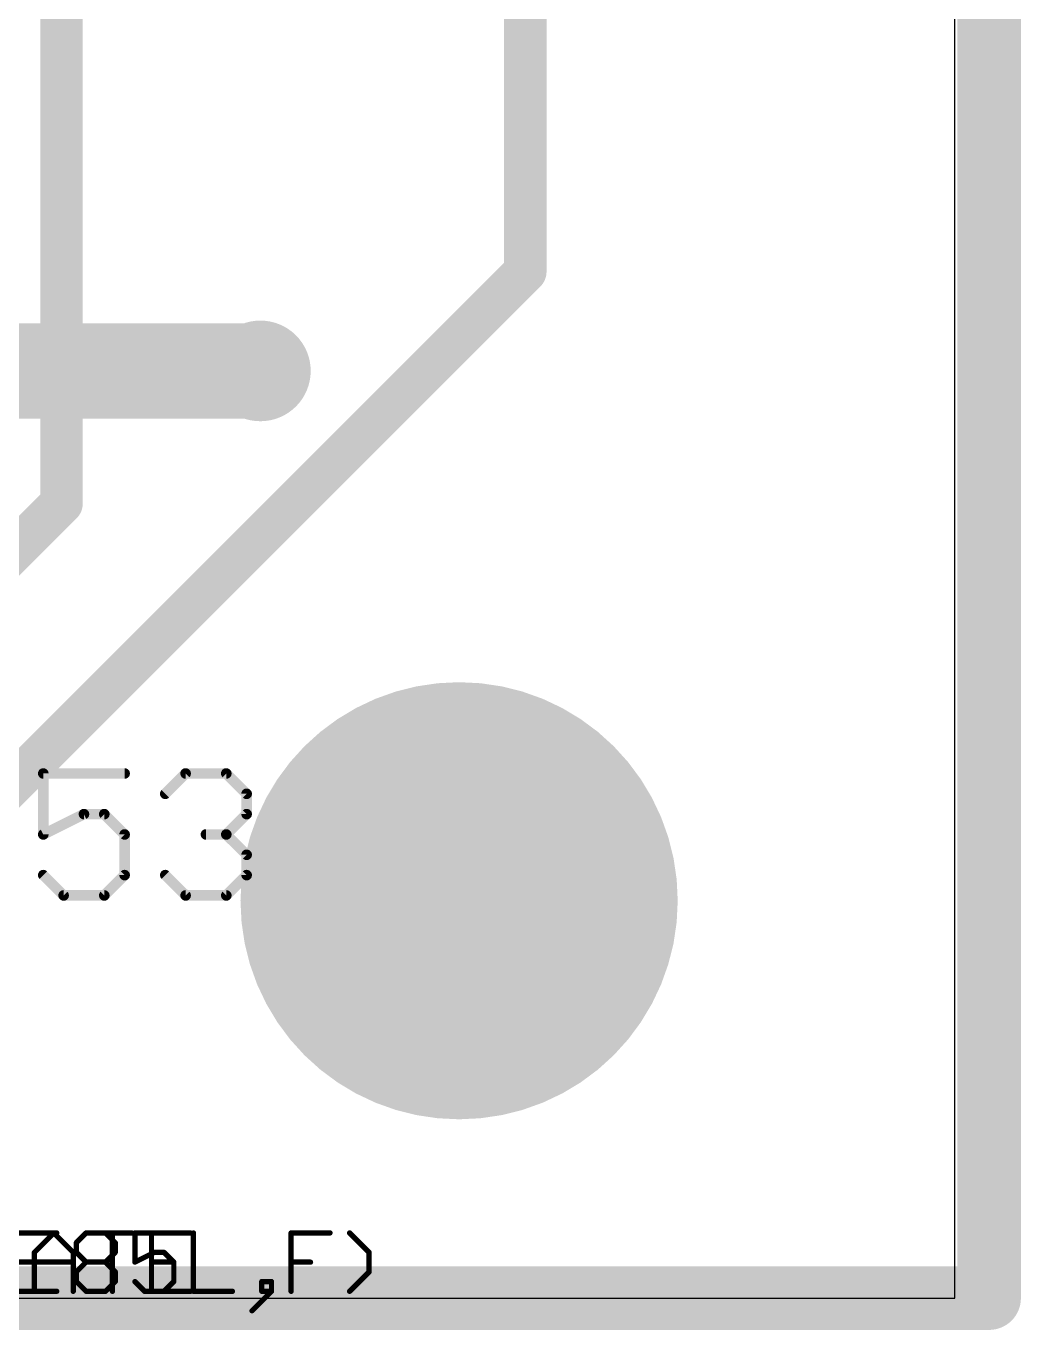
# Model space of a CAD drawing. Extents: x -0.3 to 57.5, y -11.6 to 53.6.
# Drawn here: x 47.92 to 57.45, y -0.3 to 12.2 of the extents above; entities that cross this region are included whole.
import ezdxf

# ---------------------------------------------------------------- set-up
doc = ezdxf.new("R2010")
doc.units = 0
for name, color, linetype in [('1', 14, 'CONTINUOUS'), ('16', 174, 'CONTINUOUS'), ('18', 94, 'CONTINUOUS'), ('20', 178, 'CONTINUOUS'), ('27', 251, 'CONTINUOUS')]:
    doc.layers.add(name, color=color, linetype=linetype)

# ---------------------------------------------------------------- blocks, each defined once
blk = doc.blocks.new('ROUNDV')
at = {"const_width": 0.5}
blk.add_lwpolyline([(0, -0.25, 1), (0, 0.25, 1), (0, -0.25)], format="xyb", dxfattribs=at)

msp = doc.modelspace()

# ---------------------------------------------------------------- linework, layer by layer
at = {"layer": '1', "const_width": 0.4064}
for points in [[(57.15, 0), (57.15, 53.34)], [(52.705, 9.8425), (52.705, 17.145)], [(48.26, 15.815), (48.26, 7.62)], [(47.625, 4.7625), (52.705, 9.8425)], [(48.26, 7.62), (46.0375, 5.3975)], [(0, 0), (57.15, 0)]]:
    msp.add_lwpolyline(points, dxfattribs=at)
at = {"layer": '1', "const_width": 0.2032}
for points in [[(52.7768, 9.7707, 1), (52.6332, 9.9143)], [(52.6034, 9.8425, 1), (52.8066, 9.8425)], [(48.3318, 7.5482, 1), (48.1882, 7.6918)], [(48.1584, 7.62, 1), (48.3616, 7.62)], [(57.15, -0.1016, 1), (57.15, 0.1016)], [(57.0484, 0, 1), (57.2516, 0)]]:
    msp.add_lwpolyline(points, format="xyb", dxfattribs=at)
at = {"layer": '16'}
for points, const_width in [([(57.15, 53.34), (57.15, 0)], 0.6096), ([(50.165, 8.89), (46.99, 8.89)], 0.9144), ([(57.15, 0), (0, 0)], 0.6096)]:
    msp.add_lwpolyline(points, dxfattribs=dict(at, const_width=const_width))
for points, const_width in [([(50.165, 8.6614, 1), (50.165, 9.1186)], 0.4572), ([(57.15, -0.1524, 1), (57.15, 0.1524)], 0.3048), ([(56.9976, 0, 1), (57.3024, 0)], 0.3048)]:
    msp.add_lwpolyline(points, format="xyb", dxfattribs=dict(at, const_width=const_width))
at = {"layer": '20'}
for p, q in [((56.82, 0), (56.82, 53.33)), ((0, 0), (56.82, 0))]:
    msp.add_line(p, q, dxfattribs=at)
at = {"layer": '27'}
for points, const_width in [([(48.864, 5.0302), (48.0844, 5.0302)], 0.1016), ([(48.0844, 5.0302), (48.0844, 4.4455)], 0.1016), ([(49.2538, 4.8353), (49.4487, 5.0302)], 0.1016), ([(49.4487, 5.0302), (49.8385, 5.0302)], 0.1016), ([(49.8385, 5.0302), (50.0334, 4.8353)], 0.1016), ([(50.0334, 4.8353), (50.0334, 4.6404)], 0.1016), ([(48.0844, 4.4455), (48.4742, 4.6404)], 0.1016), ([(48.4742, 4.6404), (48.6691, 4.6404)], 0.1016), ([(48.6691, 4.6404), (48.864, 4.4455)], 0.1016), ([(50.0334, 4.6404), (49.8385, 4.4455)], 0.1016), ([(48.864, 4.4455), (48.864, 4.0557)], 0.1016), ([(49.8385, 4.4455), (49.6436, 4.4455)], 0.1016), ([(49.8385, 4.4455), (50.0334, 4.2506)], 0.1016), ([(50.0334, 4.2506), (50.0334, 4.0557)], 0.1016), ([(48.2793, 3.8608), (48.0844, 4.0557)], 0.1016), ([(48.864, 4.0557), (48.6691, 3.8608)], 0.1016), ([(49.4487, 3.8608), (49.2538, 4.0557)], 0.1016), ([(50.0334, 4.0557), (49.8385, 3.8608)], 0.1016), ([(48.6691, 3.8608), (48.2793, 3.8608)], 0.1016), ([(49.8385, 3.8608), (49.4487, 3.8608)], 0.1016), ([(48.2129, 0.6247), (47.8401, 0.6247)], 0.0508), ([(47.999, 0.4383), (48.1854, 0.6247)], 0.0508), ([(48.1854, 0.6247), (48.3718, 0.4383)], 0.0508), ([(48.4014, 0.5315), (48.4946, 0.6247)], 0.0508), ([(48.4946, 0.6247), (48.681, 0.6247)], 0.0508), ([(48.5603, 0.6247), (48.9331, 0.6247)], 0.0508), ([(48.681, 0.6247), (48.7742, 0.5315)], 0.0508), ([(48.7467, 0.0654), (48.7467, 0.6247)], 0.0508), ([(49.3356, 0.6247), (48.9627, 0.6247)], 0.0508), ([(48.9627, 0.6247), (48.9627, 0.345)], 0.0508), ([(49.4944, 0.6247), (49.1216, 0.6247)], 0.0508), ([(49.1216, 0.6247), (49.1216, 0.0654)], 0.0508), ([(49.524, 0.6247), (49.524, 0.0654)], 0.0508), ([(50.4595, 0.0654), (50.4595, 0.6247)], 0.0508), ([(50.4595, 0.6247), (50.8324, 0.6247)], 0.0508), ([(51.2073, 0.4383), (51.0208, 0.6247)], 0.0508), ([(48.4014, 0.4383), (48.4014, 0.5315)], 0.0508), ([(48.7742, 0.5315), (48.7742, 0.4383)], 0.0508), ([(47.999, 0.0654), (47.999, 0.4383)], 0.0508), ([(48.3718, 0.4383), (48.3718, 0.0654)], 0.0508), ([(48.4946, 0.345), (48.4014, 0.4383)], 0.0508), ([(48.7742, 0.4383), (48.681, 0.345)], 0.0508), ([(48.9627, 0.345), (49.1491, 0.4383)], 0.0508), ([(49.1491, 0.4383), (49.2423, 0.4383)], 0.0508), ([(49.2423, 0.4383), (49.3356, 0.345)], 0.0508), ([(51.2073, 0.2518), (51.2073, 0.4383)], 0.0508), ([(47.8401, 0.345), (48.0265, 0.345)], 0.0508), ([(47.999, 0.345), (48.3718, 0.345)], 0.0508), ([(48.4014, 0.2518), (48.4946, 0.345)], 0.0508), ([(48.4014, 0.1586), (48.4014, 0.2518)], 0.0508), ([(48.4946, 0.345), (48.681, 0.345)], 0.0508), ([(48.681, 0.345), (48.7742, 0.2518)], 0.0508), ([(48.7742, 0.2518), (48.7742, 0.1586)], 0.0508), ([(49.1216, 0.345), (49.308, 0.345)], 0.0508), ([(49.3356, 0.345), (49.3356, 0.1586)], 0.0508), ([(50.4595, 0.345), (50.6459, 0.345)], 0.0508), ([(51.0208, 0.0654), (51.2073, 0.2518)], 0.0508), ([(48.4946, 0.0654), (48.4014, 0.1586)], 0.0508), ([(48.7742, 0.1586), (48.681, 0.0654)], 0.0508), ([(49.0559, 0.0654), (48.9627, 0.1586)], 0.0508), ([(49.3356, 0.1586), (49.2423, 0.0654)], 0.0508), ([(50.2717, 0.1586), (50.1785, 0.1586)], 0.0508), ([(50.1785, 0.1586), (50.1785, 0.0654)], 0.0508), ([(50.2717, 0.0654), (50.2717, 0.1586)], 0.0508), ([(47.8401, 0.0654), (48.2129, 0.0654)], 0.0508), ([(48.681, 0.0654), (48.4946, 0.0654)], 0.0508), ([(49.2423, 0.0654), (49.0559, 0.0654)], 0.0508), ([(49.1216, 0.0654), (49.4944, 0.0654)], 0.0508), ([(49.524, 0.0654), (49.8969, 0.0654)], 0.0508), ([(50.0853, -0.121), (50.2717, 0.0654)], 0.0508), ([(50.1785, 0.0654), (50.2717, 0.0654)], 0.0508)]:
    msp.add_lwpolyline(points, dxfattribs=dict(at, const_width=const_width))
for points, const_width in [([(48.0844, 5.0556, 1), (48.0844, 5.0048)], 0.0508), ([(48.1098, 5.0302, 1), (48.059, 5.0302)], 0.0508), ([(48.864, 5.0048, 1), (48.864, 5.0556)], 0.0508), ([(49.4487, 5.0556, 1), (49.4487, 5.0048)], 0.0508), ([(49.4666, 5.0122, 1), (49.4307, 5.0482)], 0.0508), ([(49.8564, 5.0482, 1), (49.8205, 5.0122)], 0.0508), ([(49.8385, 5.0048, 1), (49.8385, 5.0556)], 0.0508), ([(49.2358, 4.8533, 1), (49.2717, 4.8173)], 0.0508), ([(50.0588, 4.8353, 1), (50.008, 4.8353)], 0.0508), ([(50.0154, 4.8173, 1), (50.0513, 4.8533)], 0.0508), ([(48.4742, 4.6658, 1), (48.4742, 4.615)], 0.0508), ([(48.4855, 4.6177, 1), (48.4628, 4.6631)], 0.0508), ([(48.687, 4.6584, 1), (48.6511, 4.6224)], 0.0508), ([(48.6691, 4.615, 1), (48.6691, 4.6658)], 0.0508), ([(50.008, 4.6404, 1), (50.0588, 4.6404)], 0.0508), ([(50.0513, 4.6224, 1), (50.0154, 4.6584)], 0.0508), ([(48.073, 4.4682, 1), (48.0957, 4.4228)], 0.0508), ([(48.059, 4.4455, 1), (48.1098, 4.4455)], 0.0508), ([(48.8894, 4.4455, 1), (48.8386, 4.4455)], 0.0508), ([(48.846, 4.4275, 1), (48.8819, 4.4635)], 0.0508), ([(49.6436, 4.4709, 1), (49.6436, 4.4201)], 0.0508), ([(49.8564, 4.4635, 1), (49.8205, 4.4275)], 0.0508), ([(49.8205, 4.4635, 1), (49.8564, 4.4275)], 0.0508), ([(49.8385, 4.4201, 1), (49.8385, 4.4709)], 0.0508), ([(50.0588, 4.2506, 1), (50.008, 4.2506)], 0.0508), ([(50.0154, 4.2326, 1), (50.0513, 4.2686)], 0.0508), ([(48.1023, 4.0737, 1), (48.0664, 4.0377)], 0.0508), ([(48.8386, 4.0557, 1), (48.8894, 4.0557)], 0.0508), ([(48.8819, 4.0377, 1), (48.846, 4.0737)], 0.0508), ([(49.2717, 4.0737, 1), (49.2358, 4.0377)], 0.0508), ([(50.008, 4.0557, 1), (50.0588, 4.0557)], 0.0508), ([(50.0513, 4.0377, 1), (50.0154, 4.0737)], 0.0508), ([(48.2793, 3.8862, 1), (48.2793, 3.8354)], 0.0508), ([(48.2613, 3.8428, 1), (48.2972, 3.8788)], 0.0508), ([(48.6511, 3.8788, 1), (48.687, 3.8428)], 0.0508), ([(48.6691, 3.8354, 1), (48.6691, 3.8862)], 0.0508), ([(49.4487, 3.8862, 1), (49.4487, 3.8354)], 0.0508), ([(49.4307, 3.8428, 1), (49.4666, 3.8788)], 0.0508), ([(49.8205, 3.8788, 1), (49.8564, 3.8428)], 0.0508), ([(49.8385, 3.8354, 1), (49.8385, 3.8862)], 0.0508), ([(48.1944, 0.6337, 1), (48.1764, 0.6157)], 0.0254), ([(48.1944, 0.6157, 1), (48.1764, 0.6337)], 0.0254), ([(48.2129, 0.612, 1), (48.2129, 0.6374)], 0.0254), ([(48.4946, 0.6374, 1), (48.4946, 0.612)], 0.0254), ([(48.5036, 0.6157, 1), (48.4856, 0.6337)], 0.0254), ([(48.5603, 0.6374, 1), (48.5603, 0.612)], 0.0254), ([(48.69, 0.6337, 1), (48.672, 0.6157)], 0.0254), ([(48.681, 0.612, 1), (48.681, 0.6374)], 0.0254), ([(48.7594, 0.6247, 1), (48.734, 0.6247)], 0.0254), ([(48.9331, 0.612, 1), (48.9331, 0.6374)], 0.0254), ([(48.9627, 0.6374, 1), (48.9627, 0.612)], 0.0254), ([(48.9754, 0.6247, 1), (48.95, 0.6247)], 0.0254), ([(49.1216, 0.6374, 1), (49.1216, 0.612)], 0.0254), ([(49.1343, 0.6247, 1), (49.1089, 0.6247)], 0.0254), ([(49.3356, 0.612, 1), (49.3356, 0.6374)], 0.0254), ([(49.4944, 0.612, 1), (49.4944, 0.6374)], 0.0254), ([(49.5367, 0.6247, 1), (49.5113, 0.6247)], 0.0254), ([(50.4722, 0.6247, 1), (50.4468, 0.6247)], 0.0254), ([(50.4595, 0.6374, 1), (50.4595, 0.612)], 0.0254), ([(50.8324, 0.612, 1), (50.8324, 0.6374)], 0.0254), ([(51.0298, 0.6337, 1), (51.0119, 0.6157)], 0.0254), ([(48.4141, 0.5315, 1), (48.3887, 0.5315)], 0.0254), ([(48.3924, 0.5404, 1), (48.4104, 0.5225)], 0.0254), ([(48.7869, 0.5315, 1), (48.7615, 0.5315)], 0.0254), ([(48.7653, 0.5225, 1), (48.7832, 0.5404)], 0.0254), ([(48.0117, 0.4383, 1), (47.9863, 0.4383)], 0.0254), ([(47.99, 0.4472, 1), (48.0079, 0.4293)], 0.0254), ([(48.3845, 0.4383, 1), (48.3591, 0.4383)], 0.0254), ([(48.3628, 0.4293, 1), (48.3808, 0.4472)], 0.0254), ([(48.4104, 0.4472, 1), (48.3924, 0.4293)], 0.0254), ([(48.3887, 0.4383, 1), (48.4141, 0.4383)], 0.0254), ([(48.7615, 0.4383, 1), (48.7869, 0.4383)], 0.0254), ([(48.7832, 0.4293, 1), (48.7653, 0.4472)], 0.0254), ([(49.1491, 0.451, 1), (49.1491, 0.4256)], 0.0254), ([(49.1548, 0.4269, 1), (49.1434, 0.4496)], 0.0254), ([(49.2513, 0.4472, 1), (49.2334, 0.4293)], 0.0254), ([(49.2423, 0.4256, 1), (49.2423, 0.451)], 0.0254), ([(51.22, 0.4383, 1), (51.1946, 0.4383)], 0.0254), ([(51.1983, 0.4293, 1), (51.2162, 0.4472)], 0.0254), ([(47.999, 0.3577, 1), (47.999, 0.3323)], 0.0254), ([(48.0265, 0.3323, 1), (48.0265, 0.3577)], 0.0254), ([(48.3718, 0.3323, 1), (48.3718, 0.3577)], 0.0254), ([(48.4141, 0.2518, 1), (48.3887, 0.2518)], 0.0254), ([(48.3924, 0.2608, 1), (48.4104, 0.2428)], 0.0254), ([(48.4946, 0.3577, 1), (48.4946, 0.3323)], 0.0254), ([(48.5036, 0.3361, 1), (48.4856, 0.354)], 0.0254), ([(48.4856, 0.3361, 1), (48.5036, 0.354)], 0.0254), ([(48.69, 0.354, 1), (48.672, 0.3361)], 0.0254), ([(48.672, 0.354, 1), (48.69, 0.3361)], 0.0254), ([(48.681, 0.3323, 1), (48.681, 0.3577)], 0.0254), ([(48.7869, 0.2518, 1), (48.7615, 0.2518)], 0.0254), ([(48.7653, 0.2428, 1), (48.7832, 0.2608)], 0.0254), ([(48.957, 0.3564, 1), (48.9684, 0.3337)], 0.0254), ([(48.95, 0.345, 1), (48.9754, 0.345)], 0.0254), ([(49.1216, 0.3577, 1), (49.1216, 0.3323)], 0.0254), ([(49.308, 0.3323, 1), (49.308, 0.3577)], 0.0254), ([(49.3483, 0.345, 1), (49.3229, 0.345)], 0.0254), ([(49.3266, 0.3361, 1), (49.3445, 0.354)], 0.0254), ([(50.4595, 0.3577, 1), (50.4595, 0.3323)], 0.0254), ([(50.6459, 0.3323, 1), (50.6459, 0.3577)], 0.0254), ([(51.1946, 0.2518, 1), (51.22, 0.2518)], 0.0254), ([(51.2162, 0.2428, 1), (51.1983, 0.2608)], 0.0254), ([(48.4104, 0.1676, 1), (48.3924, 0.1496)], 0.0254), ([(48.3887, 0.1586, 1), (48.4141, 0.1586)], 0.0254), ([(48.7615, 0.1586, 1), (48.7869, 0.1586)], 0.0254), ([(48.7832, 0.1496, 1), (48.7653, 0.1676)], 0.0254), ([(48.9717, 0.1676, 1), (48.9537, 0.1496)], 0.0254), ([(49.3229, 0.1586, 1), (49.3483, 0.1586)], 0.0254), ([(49.3445, 0.1496, 1), (49.3266, 0.1676)], 0.0254), ([(50.1785, 0.1713, 1), (50.1785, 0.1459)], 0.0254), ([(50.1912, 0.1586, 1), (50.1658, 0.1586)], 0.0254), ([(50.2844, 0.1586, 1), (50.259, 0.1586)], 0.0254), ([(50.2717, 0.1459, 1), (50.2717, 0.1713)], 0.0254), ([(47.9863, 0.0654, 1), (48.0117, 0.0654)], 0.0254), ([(48.2129, 0.0527, 1), (48.2129, 0.0781)], 0.0254), ([(48.3591, 0.0654, 1), (48.3845, 0.0654)], 0.0254), ([(48.4946, 0.0781, 1), (48.4946, 0.0527)], 0.0254), ([(48.4856, 0.0564, 1), (48.5036, 0.0744)], 0.0254), ([(48.672, 0.0744, 1), (48.69, 0.0564)], 0.0254), ([(48.681, 0.0527, 1), (48.681, 0.0781)], 0.0254), ([(48.734, 0.0654, 1), (48.7594, 0.0654)], 0.0254), ([(49.0559, 0.0781, 1), (49.0559, 0.0527)], 0.0254), ([(49.0469, 0.0564, 1), (49.0649, 0.0744)], 0.0254), ([(49.1216, 0.0781, 1), (49.1216, 0.0527)], 0.0254), ([(49.1089, 0.0654, 1), (49.1343, 0.0654)], 0.0254), ([(49.2334, 0.0744, 1), (49.2513, 0.0564)], 0.0254), ([(49.2423, 0.0527, 1), (49.2423, 0.0781)], 0.0254), ([(49.4944, 0.0527, 1), (49.4944, 0.0781)], 0.0254), ([(49.524, 0.0781, 1), (49.524, 0.0527)], 0.0254), ([(49.5113, 0.0654, 1), (49.5367, 0.0654)], 0.0254), ([(49.8969, 0.0527, 1), (49.8969, 0.0781)], 0.0254), ([(50.1785, 0.0781, 1), (50.1785, 0.0527)], 0.0254), ([(50.1658, 0.0654, 1), (50.1912, 0.0654)], 0.0254), ([(50.259, 0.0654, 1), (50.2844, 0.0654)], 0.0254), ([(50.2807, 0.0564, 1), (50.2628, 0.0744)], 0.0254), ([(50.2717, 0.0527, 1), (50.2717, 0.0781)], 0.0254), ([(50.4468, 0.0654, 1), (50.4722, 0.0654)], 0.0254), ([(51.0119, 0.0744, 1), (51.0298, 0.0564)], 0.0254), ([(50.0763, -0.112, 1), (50.0943, -0.13)], 0.0254)]:
    msp.add_lwpolyline(points, format="xyb", dxfattribs=dict(at, const_width=const_width))

# ---------------------------------------------------------------- block references
at = {"layer": '18'}
for p, xscale, yscale in [((50.165, 8.89), 0.9652, 0.9652), ((50.165, 8.89), 0.9652, 0.9652), ((52.07, 3.81), 4.191, 4.191), ((52.07, 3.81), 4.191, 4.191)]:
    msp.add_blockref('ROUNDV', p, dxfattribs=dict(at, xscale=xscale, yscale=yscale))

doc.saveas('drawing.dxf')
